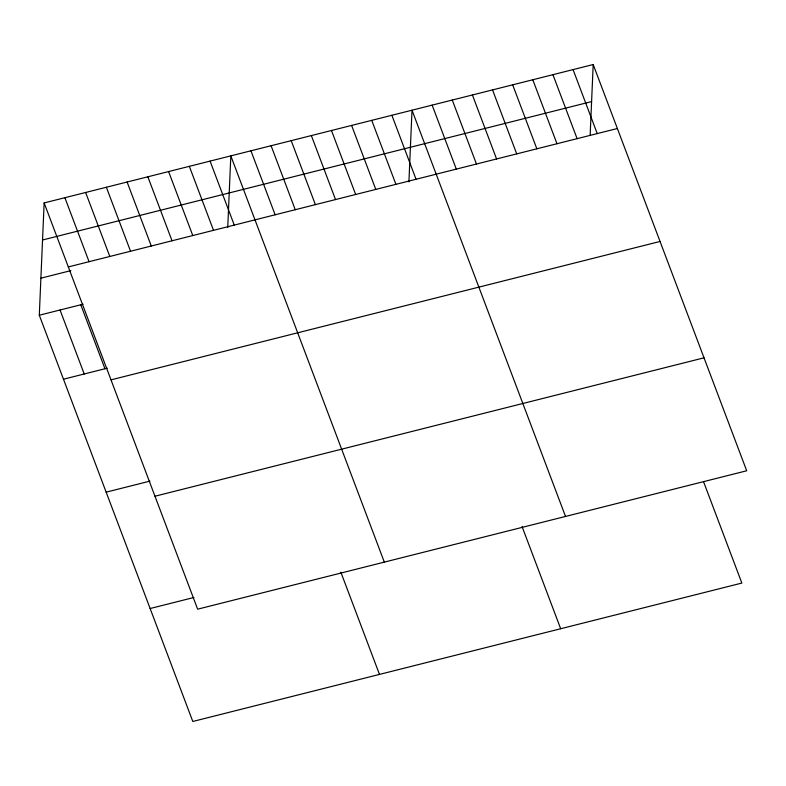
<?xml version="1.0" encoding="UTF-8"?>
<svg xmlns="http://www.w3.org/2000/svg" width="786" height="786" viewBox="0 0 786 786"><rect width="100%" height="100%" fill="white"/><g stroke="black" fill="none" stroke-linecap="round" stroke-linejoin="round"><path stroke-width="1.18" d="M703.647 481.946L741.856 583.065L192.806 721.469L39.3 315.225L44.144 202.935L593.194 64.531L746.7 470.775L197.65 609.179L44.144 202.935M227.734 227.537L230.819 155.883L384.325 562.118M408.916 181.861L412.011 110.207L565.517 516.441M590.158 134.996L593.194 64.531M42.542 239.995L591.593 101.591M68.323 266.926L617.374 128.511M40.901 278.175L70.858 270.62M39.3 315.225L83.09 304.192M63.479 379.216L107.269 368.172M111.003 379.864L660.053 241.459M106.159 492.154L149.949 481.12M154.97 496.231L704.02 357.827M150.126 608.521L193.916 597.488M573.063 69.6L597.242 133.591M552.931 74.68L577.111 138.66M532.8 79.759L556.979 143.74M512.668 84.829L536.848 148.819M492.537 89.909L516.716 153.889M472.406 94.978L496.585 158.969M452.274 100.058L476.454 164.038M432.143 105.127L456.312 169.118M391.87 115.277L416.049 179.267M371.739 120.356L395.918 184.337M522.061 526.551L560.673 628.741M351.607 125.426L375.787 189.416M331.476 130.505L355.655 194.486M311.344 135.575L335.524 199.565M291.213 140.655L315.392 204.635M271.082 145.724L295.261 209.715M250.95 150.804L275.129 214.784M210.078 161.11L234.257 225.091M189.338 166.337L213.517 230.318M340.869 572.228L379.481 674.408M168.597 171.564L192.776 235.554M147.856 176.791L172.026 240.781M127.106 182.018L151.285 246.008M106.365 187.255L130.545 251.235M85.625 192.482L109.804 256.462M64.884 197.708L89.064 261.699M80.781 304.772L104.96 368.752M60.041 309.998L84.22 373.989"/></g></svg>
